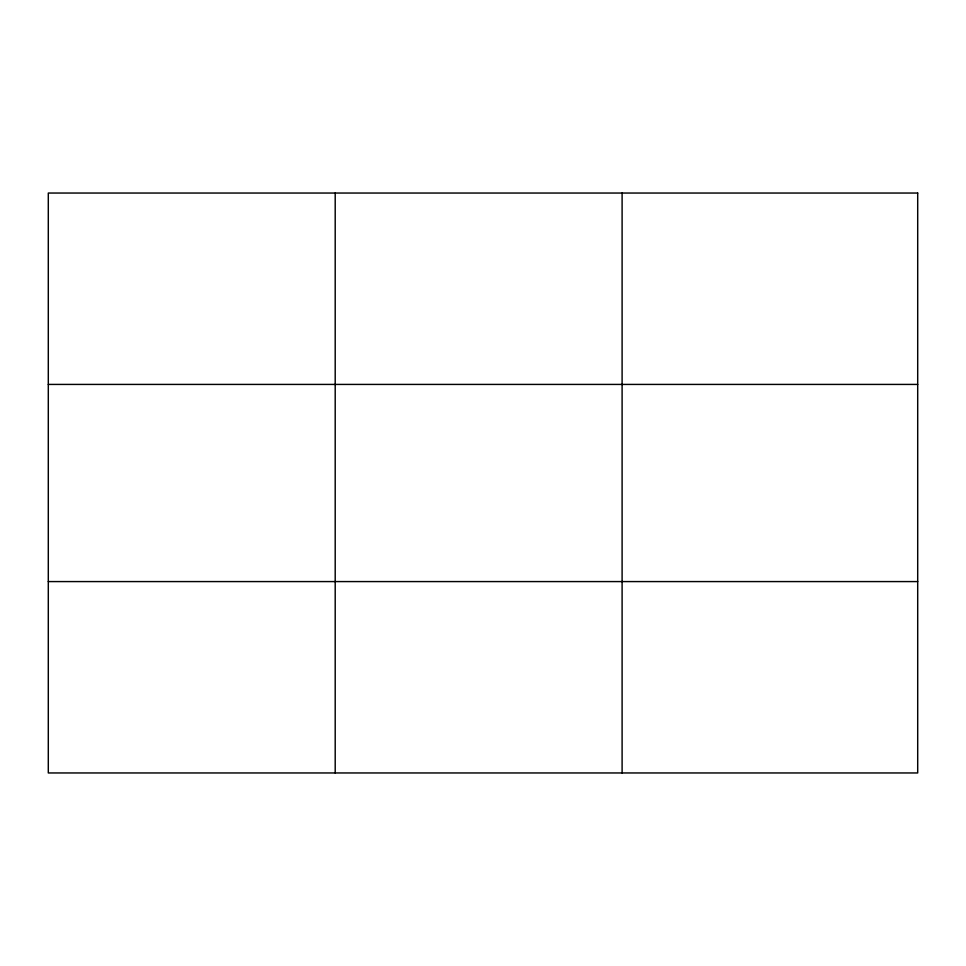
<?xml version="1.0" encoding="UTF-8"?>
<svg xmlns="http://www.w3.org/2000/svg" width="966" height="966" viewBox="0 0 966 966"><rect width="100%" height="100%" fill="white"/><g stroke="black" fill="none" stroke-linecap="round" stroke-linejoin="round"><path stroke-width="1.45" d="M335.202 772.957L335.202 193.043M622.104 772.957L622.104 193.043M48.3 384.42L917.7 384.42M48.3 581.58L917.7 581.58M917.7 193.043L917.7 772.957L48.3 772.957L48.3 193.043L917.7 193.043"/></g></svg>
